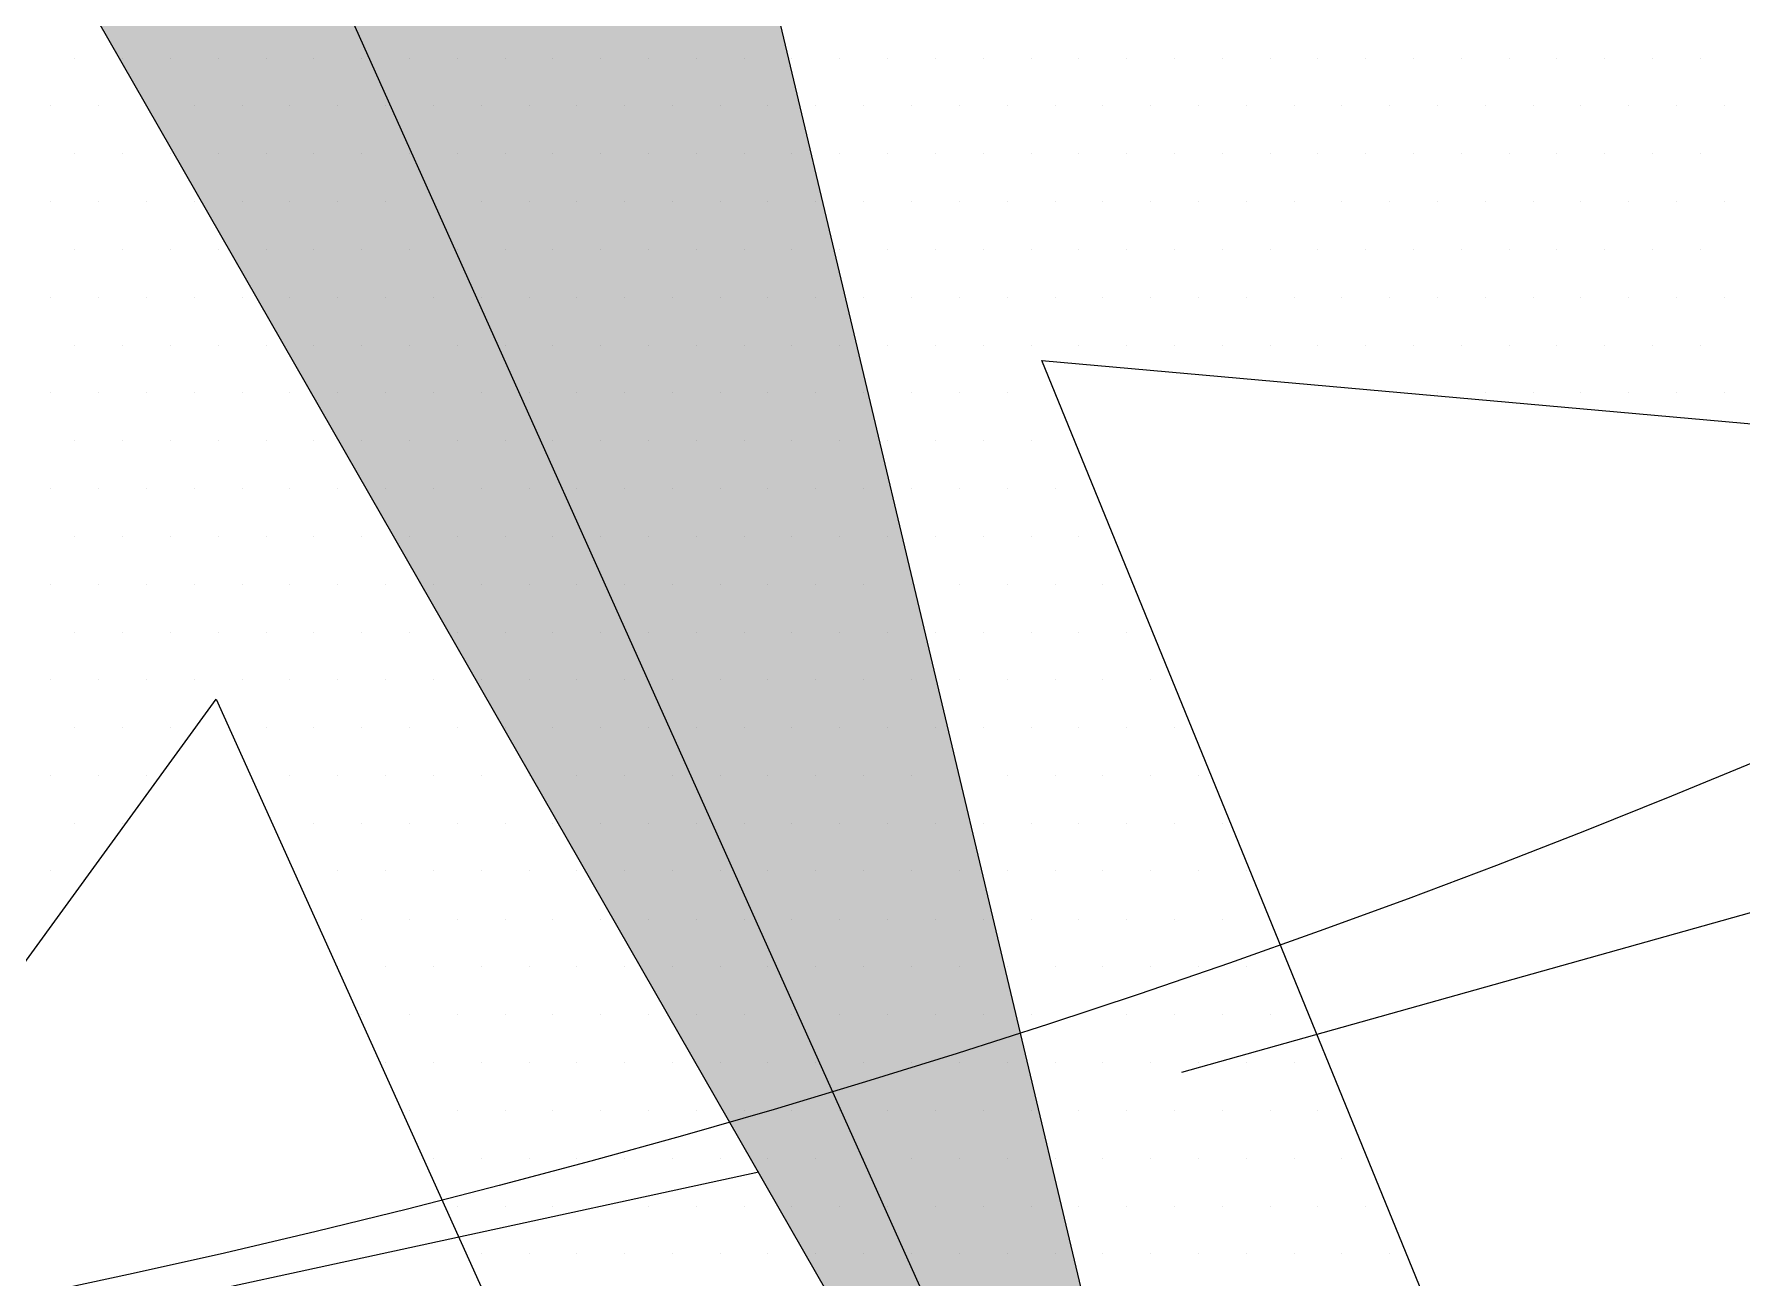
# Model space of a CAD drawing. Header units: metres. Extents: x 9606 to 9900, y 4805 to 4952.
# Drawn here: x 9832.7782 to 9833.1714, y 4844.7264 to 4845.0126 of the extents above; entities that cross this region are included whole.
import ezdxf

# ---------------------------------------------------------------- set-up
doc = ezdxf.new("R2010")
doc.units = ezdxf.units.M
doc.header["$LTSCALE"] = 2
doc.linetypes.add('CACHEX2', pattern=[0.75, 0.5, -0.25])
for name, color, linetype in [('CARTOUCHE', 7, 'Continuous'), ('LOGO', 4, 'Continuous'), ('rosace', 7, 'Continuous')]:
    doc.layers.add(name, color=color, linetype=linetype)

# ---------------------------------------------------------------- blocks, each defined once
blk = doc.blocks.new('A$C715108E3')
at = {"layer": 'LOGO', "color": 131}
for p, q in [((-4.2412, -21.3126), (-4.2412, -21.3126)), ((-4.1491, -21.3126), (-4.1491, -21.3126)), ((-4.0571, -21.3126), (-4.0571, -21.3126)), ((-3.9659, -21.3126), (-3.9659, -21.3126)), ((-3.8738, -21.3126), (-3.8738, -21.3126)), ((-3.782, -21.3126), (-3.782, -21.3126)), ((-3.6905, -21.3126), (-3.6905, -21.3126)), ((-3.5987, -21.3126), (-3.5987, -21.3126)), ((-3.5069, -21.3126), (-3.5069, -21.3126)), ((-3.415, -21.3126), (-3.415, -21.3126)), ((-3.3236, -21.3126), (-3.3236, -21.3126)), ((-3.2318, -21.3126), (-3.2318, -21.3126)), ((-3.1399, -21.3126), (-3.1399, -21.3126)), ((-3.0485, -21.3126), (-3.0485, -21.3126)), ((-2.9566, -21.3126), (-2.9566, -21.3126)), ((-2.8648, -21.3126), (-2.8648, -21.3126)), ((-2.7733, -21.3126), (-2.7733, -21.3126)), ((-2.6815, -21.3126), (-2.6815, -21.3126)), ((-2.5895, -21.3126), (-2.5895, -21.3126)), ((-2.4975, -21.3126), (-2.4975, -21.3126)), ((-2.4062, -21.3126), (-2.4062, -21.3126)), ((-2.3142, -21.3126), (-2.3142, -21.3126)), ((-2.2223, -21.3126), (-2.2223, -21.3126)), ((-2.1309, -21.3126), (-2.1309, -21.3126)), ((-2.0391, -21.3126), (-2.0391, -21.3126)), ((-1.9472, -21.3126), (-1.9472, -21.3126)), ((-1.8558, -21.3126), (-1.8558, -21.3126)), ((-1.7639, -21.3126), (-1.7639, -21.3126)), ((-1.6721, -21.3126), (-1.6721, -21.3126)), ((-1.5806, -21.3126), (-1.5806, -21.3126)), ((-1.4888, -21.3126), (-1.4888, -21.3126)), ((-1.397, -21.3126), (-1.397, -21.3126)), ((-1.3051, -21.3126), (-1.3051, -21.3126)), ((-1.2137, -21.3126), (-1.2137, -21.3126)), ((-1.1219, -21.3126), (-1.1219, -21.3126)), ((-4.2867, -21.4039), (-4.2867, -21.4039)), ((-4.1947, -21.4039), (-4.1947, -21.4039)), ((-4.1036, -21.4039), (-4.1036, -21.4039)), ((-4.0116, -21.4039), (-4.0116, -21.4039)), ((-3.9196, -21.4039), (-3.9196, -21.4039)), ((-3.8283, -21.4039), (-3.8283, -21.4039)), ((-3.7363, -21.4039), (-3.7363, -21.4039)), ((-3.6444, -21.4039), (-3.6444, -21.4039)), ((-3.5526, -21.4039), (-3.5526, -21.4039)), ((-3.4611, -21.4039), (-3.4611, -21.4039)), ((-3.3693, -21.4039), (-3.3693, -21.4039)), ((-3.2775, -21.4039), (-3.2775, -21.4039)), ((-3.186, -21.4039), (-3.186, -21.4039)), ((-3.0942, -21.4039), (-3.0942, -21.4039)), ((-3.0024, -21.4039), (-3.0024, -21.4039)), ((-2.9109, -21.4039), (-2.9109, -21.4039)), ((-2.8191, -21.4039), (-2.8191, -21.4039)), ((-2.727, -21.4039), (-2.727, -21.4039)), ((-2.6358, -21.4039), (-2.6358, -21.4039)), ((-2.5439, -21.4039), (-2.5439, -21.4039)), ((-2.4519, -21.4039), (-2.4519, -21.4039)), ((-2.3599, -21.4039), (-2.3599, -21.4039)), ((-2.2686, -21.4039), (-2.2686, -21.4039)), ((-2.1766, -21.4039), (-2.1766, -21.4039)), ((-2.085, -21.4039), (-2.085, -21.4039)), ((-1.9933, -21.4039), (-1.9933, -21.4039)), ((-1.9015, -21.4039), (-1.9015, -21.4039)), ((-1.8097, -21.4039), (-1.8097, -21.4039)), ((-1.7182, -21.4039), (-1.7182, -21.4039)), ((-1.6264, -21.4039), (-1.6264, -21.4039)), ((-1.5345, -21.4039), (-1.5345, -21.4039)), ((-1.4427, -21.4039), (-1.4427, -21.4039)), ((-1.3512, -21.4039), (-1.3512, -21.4039)), ((-1.2594, -21.4039), (-1.2594, -21.4039)), ((-1.1674, -21.4039), (-1.1674, -21.4039)), ((-1.0761, -21.4039), (-1.0761, -21.4039)), ((-4.2412, -21.4954), (-4.2412, -21.4954)), ((-4.1491, -21.4954), (-4.1491, -21.4954)), ((-4.0571, -21.4954), (-4.0571, -21.4954)), ((-3.9659, -21.4954), (-3.9659, -21.4954)), ((-3.8738, -21.4954), (-3.8738, -21.4954)), ((-3.782, -21.4954), (-3.782, -21.4954)), ((-3.6905, -21.4954), (-3.6905, -21.4954)), ((-3.5987, -21.4954), (-3.5987, -21.4954)), ((-3.5069, -21.4954), (-3.5069, -21.4954)), ((-3.415, -21.4954), (-3.415, -21.4954)), ((-3.3236, -21.4954), (-3.3236, -21.4954)), ((-3.2318, -21.4954), (-3.2318, -21.4954)), ((-3.1399, -21.4954), (-3.1399, -21.4954)), ((-3.0485, -21.4954), (-3.0485, -21.4954)), ((-2.9566, -21.4954), (-2.9566, -21.4954)), ((-2.8648, -21.4954), (-2.8648, -21.4954)), ((-2.7733, -21.4954), (-2.7733, -21.4954)), ((-2.6815, -21.4954), (-2.6815, -21.4954)), ((-2.5895, -21.4954), (-2.5895, -21.4954)), ((-2.4975, -21.4954), (-2.4975, -21.4954)), ((-2.4062, -21.4954), (-2.4062, -21.4954)), ((-2.3142, -21.4954), (-2.3142, -21.4954)), ((-2.2223, -21.4954), (-2.2223, -21.4954)), ((-2.1309, -21.4954), (-2.1309, -21.4954)), ((-2.0391, -21.4954), (-2.0391, -21.4954)), ((-1.9472, -21.4954), (-1.9472, -21.4954)), ((-1.8558, -21.4954), (-1.8558, -21.4954)), ((-1.7639, -21.4954), (-1.7639, -21.4954)), ((-1.6721, -21.4954), (-1.6721, -21.4954)), ((-1.5806, -21.4954), (-1.5806, -21.4954)), ((-1.4888, -21.4954), (-1.4888, -21.4954)), ((-1.397, -21.4954), (-1.397, -21.4954)), ((-1.3051, -21.4954), (-1.3051, -21.4954)), ((-1.2137, -21.4954), (-1.2137, -21.4954)), ((-1.1219, -21.4954), (-1.1219, -21.4954)), ((-4.2867, -21.5878), (-4.2867, -21.5878)), ((-4.1947, -21.5878), (-4.1947, -21.5878)), ((-4.1036, -21.5878), (-4.1036, -21.5878)), ((-4.0116, -21.5878), (-4.0116, -21.5878)), ((-3.9196, -21.5878), (-3.9196, -21.5878)), ((-3.8283, -21.5878), (-3.8283, -21.5878)), ((-3.7363, -21.5878), (-3.7363, -21.5878)), ((-3.6444, -21.5878), (-3.6444, -21.5878)), ((-3.5526, -21.5878), (-3.5526, -21.5878)), ((-3.4611, -21.5878), (-3.4611, -21.5878)), ((-3.3693, -21.5878), (-3.3693, -21.5878)), ((-3.2775, -21.5878), (-3.2775, -21.5878)), ((-3.186, -21.5878), (-3.186, -21.5878)), ((-3.0942, -21.5878), (-3.0942, -21.5878)), ((-3.0024, -21.5878), (-3.0024, -21.5878)), ((-2.9109, -21.5878), (-2.9109, -21.5878)), ((-2.8191, -21.5878), (-2.8191, -21.5878)), ((-2.727, -21.5878), (-2.727, -21.5878)), ((-2.6358, -21.5878), (-2.6358, -21.5878)), ((-2.5439, -21.5878), (-2.5439, -21.5878)), ((-2.4519, -21.5878), (-2.4519, -21.5878)), ((-2.3599, -21.5878), (-2.3599, -21.5878)), ((-2.2686, -21.5878), (-2.2686, -21.5878)), ((-2.1766, -21.5878), (-2.1766, -21.5878)), ((-2.085, -21.5878), (-2.085, -21.5878)), ((-1.9933, -21.5878), (-1.9933, -21.5878)), ((-1.9015, -21.5878), (-1.9015, -21.5878)), ((-1.8097, -21.5878), (-1.8097, -21.5878)), ((-1.7182, -21.5878), (-1.7182, -21.5878)), ((-1.6264, -21.5878), (-1.6264, -21.5878)), ((-1.5345, -21.5878), (-1.5345, -21.5878)), ((-1.4427, -21.5878), (-1.4427, -21.5878)), ((-1.3512, -21.5878), (-1.3512, -21.5878)), ((-1.2594, -21.5878), (-1.2594, -21.5878)), ((-1.1674, -21.5878), (-1.1674, -21.5878)), ((-1.0761, -21.5878), (-1.0761, -21.5878)), ((-4.2412, -21.6792), (-4.2412, -21.6792)), ((-4.1491, -21.6792), (-4.1491, -21.6792)), ((-4.0571, -21.6792), (-4.0571, -21.6792)), ((-3.9659, -21.6792), (-3.9659, -21.6792)), ((-3.8738, -21.6792), (-3.8738, -21.6792)), ((-3.782, -21.6792), (-3.782, -21.6792)), ((-3.6905, -21.6792), (-3.6905, -21.6792)), ((-3.5987, -21.6792), (-3.5987, -21.6792)), ((-3.5069, -21.6792), (-3.5069, -21.6792)), ((-3.415, -21.6792), (-3.415, -21.6792)), ((-3.3236, -21.6792), (-3.3236, -21.6792)), ((-3.2318, -21.6792), (-3.2318, -21.6792)), ((-3.1399, -21.6792), (-3.1399, -21.6792)), ((-3.0485, -21.6792), (-3.0485, -21.6792)), ((-2.9566, -21.6792), (-2.9566, -21.6792)), ((-2.8648, -21.6792), (-2.8648, -21.6792)), ((-2.7733, -21.6792), (-2.7733, -21.6792)), ((-2.6815, -21.6792), (-2.6815, -21.6792)), ((-2.5895, -21.6792), (-2.5895, -21.6792)), ((-2.4975, -21.6792), (-2.4975, -21.6792)), ((-2.4062, -21.6792), (-2.4062, -21.6792)), ((-2.3142, -21.6792), (-2.3142, -21.6792)), ((-2.2223, -21.6792), (-2.2223, -21.6792)), ((-2.1309, -21.6792), (-2.1309, -21.6792)), ((-2.0391, -21.6792), (-2.0391, -21.6792)), ((-1.9472, -21.6792), (-1.9472, -21.6792)), ((-1.8558, -21.6792), (-1.8558, -21.6792)), ((-1.7639, -21.6792), (-1.7639, -21.6792)), ((-1.6721, -21.6792), (-1.6721, -21.6792)), ((-1.5806, -21.6792), (-1.5806, -21.6792)), ((-1.4888, -21.6792), (-1.4888, -21.6792)), ((-1.397, -21.6792), (-1.397, -21.6792)), ((-1.3051, -21.6792), (-1.3051, -21.6792)), ((-1.2137, -21.6792), (-1.2137, -21.6792)), ((-1.1219, -21.6792), (-1.1219, -21.6792)), ((-4.2867, -21.7705), (-4.2867, -21.7705)), ((-4.1947, -21.7705), (-4.1947, -21.7705)), ((-4.1036, -21.7705), (-4.1036, -21.7705)), ((-4.0116, -21.7705), (-4.0116, -21.7705)), ((-3.9196, -21.7705), (-3.9196, -21.7705)), ((-3.8283, -21.7705), (-3.8283, -21.7705)), ((-3.7363, -21.7705), (-3.7363, -21.7705)), ((-3.6444, -21.7705), (-3.6444, -21.7705)), ((-3.5526, -21.7705), (-3.5526, -21.7705)), ((-3.4611, -21.7705), (-3.4611, -21.7705)), ((-3.3693, -21.7705), (-3.3693, -21.7705)), ((-3.2775, -21.7705), (-3.2775, -21.7705)), ((-3.186, -21.7705), (-3.186, -21.7705)), ((-3.0942, -21.7705), (-3.0942, -21.7705)), ((-3.0024, -21.7705), (-3.0024, -21.7705)), ((-2.9109, -21.7705), (-2.9109, -21.7705)), ((-2.8191, -21.7705), (-2.8191, -21.7705)), ((-2.727, -21.7705), (-2.727, -21.7705)), ((-2.6358, -21.7705), (-2.6358, -21.7705)), ((-2.5439, -21.7705), (-2.5439, -21.7705)), ((-2.4519, -21.7705), (-2.4519, -21.7705)), ((-2.3599, -21.7705), (-2.3599, -21.7705)), ((-2.2686, -21.7705), (-2.2686, -21.7705)), ((-2.1766, -21.7705), (-2.1766, -21.7705)), ((-2.085, -21.7705), (-2.085, -21.7705)), ((-1.9933, -21.7705), (-1.9933, -21.7705)), ((-1.9015, -21.7705), (-1.9015, -21.7705)), ((-1.8097, -21.7705), (-1.8097, -21.7705)), ((-1.7182, -21.7705), (-1.7182, -21.7705)), ((-1.6264, -21.7705), (-1.6264, -21.7705)), ((-1.5345, -21.7705), (-1.5345, -21.7705)), ((-1.4427, -21.7705), (-1.4427, -21.7705)), ((-1.3512, -21.7705), (-1.3512, -21.7705)), ((-1.2594, -21.7705), (-1.2594, -21.7705)), ((-1.1674, -21.7705), (-1.1674, -21.7705)), ((-1.0761, -21.7705), (-1.0761, -21.7705)), ((-4.2412, -21.8631), (-4.2412, -21.8631)), ((-4.1491, -21.8631), (-4.1491, -21.8631)), ((-4.0571, -21.8631), (-4.0571, -21.8631)), ((-3.9659, -21.8631), (-3.9659, -21.8631)), ((-3.8738, -21.8631), (-3.8738, -21.8631)), ((-3.782, -21.8631), (-3.782, -21.8631)), ((-3.6905, -21.8631), (-3.6905, -21.8631)), ((-3.5987, -21.8631), (-3.5987, -21.8631)), ((-3.5069, -21.8631), (-3.5069, -21.8631)), ((-3.415, -21.8631), (-3.415, -21.8631)), ((-3.3236, -21.8631), (-3.3236, -21.8631)), ((-3.2318, -21.8631), (-3.2318, -21.8631)), ((-3.1399, -21.8631), (-3.1399, -21.8631)), ((-3.0485, -21.8631), (-3.0485, -21.8631)), ((-2.9566, -21.8631), (-2.9566, -21.8631)), ((-2.8648, -21.8631), (-2.8648, -21.8631)), ((-2.7733, -21.8631), (-2.7733, -21.8631)), ((-2.6815, -21.8631), (-2.6815, -21.8631)), ((-2.5895, -21.8631), (-2.5895, -21.8631)), ((-2.4975, -21.8631), (-2.4975, -21.8631)), ((-2.4062, -21.8631), (-2.4062, -21.8631)), ((-2.3142, -21.8631), (-2.3142, -21.8631)), ((-2.2223, -21.8631), (-2.2223, -21.8631)), ((-2.1309, -21.8631), (-2.1309, -21.8631)), ((-2.0391, -21.8631), (-2.0391, -21.8631)), ((-1.9472, -21.8631), (-1.9472, -21.8631)), ((-1.8558, -21.8631), (-1.8558, -21.8631)), ((-1.7639, -21.8631), (-1.7639, -21.8631)), ((-1.6721, -21.8631), (-1.6721, -21.8631)), ((-1.5806, -21.8631), (-1.5806, -21.8631)), ((-1.4888, -21.8631), (-1.4888, -21.8631)), ((-1.397, -21.8631), (-1.397, -21.8631)), ((-1.3051, -21.8631), (-1.3051, -21.8631)), ((-1.2137, -21.8631), (-1.2137, -21.8631)), ((-1.1219, -21.8631), (-1.1219, -21.8631)), ((-4.2867, -21.9543), (-4.2867, -21.9543)), ((-4.1947, -21.9543), (-4.1947, -21.9543)), ((-4.1036, -21.9543), (-4.1036, -21.9543)), ((-4.0116, -21.9543), (-4.0116, -21.9543)), ((-3.9196, -21.9543), (-3.9196, -21.9543)), ((-3.8283, -21.9543), (-3.8283, -21.9543)), ((-3.7363, -21.9543), (-3.7363, -21.9543)), ((-3.6444, -21.9543), (-3.6444, -21.9543)), ((-3.5526, -21.9543), (-3.5526, -21.9543)), ((-3.4611, -21.9543), (-3.4611, -21.9543)), ((-3.3693, -21.9543), (-3.3693, -21.9543)), ((-3.2775, -21.9543), (-3.2775, -21.9543)), ((-3.186, -21.9543), (-3.186, -21.9543)), ((-3.0942, -21.9543), (-3.0942, -21.9543)), ((-3.0024, -21.9543), (-3.0024, -21.9543)), ((-2.9109, -21.9543), (-2.9109, -21.9543)), ((-2.8191, -21.9543), (-2.8191, -21.9543)), ((-2.727, -21.9543), (-2.727, -21.9543)), ((-2.6358, -21.9543), (-2.6358, -21.9543)), ((-2.5439, -21.9543), (-2.5439, -21.9543)), ((-2.4519, -21.9543), (-2.4519, -21.9543)), ((-1.6878, -21.9543), (-1.6878, -21.9543)), ((-1.6264, -21.9543), (-1.6264, -21.9543)), ((-1.5345, -21.9543), (-1.5345, -21.9543)), ((-1.4427, -21.9543), (-1.4427, -21.9543)), ((-1.3512, -21.9543), (-1.3512, -21.9543)), ((-1.2594, -21.9543), (-1.2594, -21.9543)), ((-1.1674, -21.9543), (-1.1674, -21.9543)), ((-1.0761, -21.9543), (-1.0761, -21.9543)), ((-4.2412, -22.0456), (-4.2412, -22.0456)), ((-4.1491, -22.0456), (-4.1491, -22.0456)), ((-4.0571, -22.0456), (-4.0571, -22.0456)), ((-3.9659, -22.0456), (-3.9659, -22.0456)), ((-3.8738, -22.0456), (-3.8738, -22.0456)), ((-3.782, -22.0456), (-3.782, -22.0456)), ((-3.6905, -22.0456), (-3.6905, -22.0456)), ((-3.5987, -22.0456), (-3.5987, -22.0456)), ((-3.5069, -22.0456), (-3.5069, -22.0456)), ((-3.415, -22.0456), (-3.415, -22.0456)), ((-3.3236, -22.0456), (-3.3236, -22.0456)), ((-3.2318, -22.0456), (-3.2318, -22.0456)), ((-3.1399, -22.0456), (-3.1399, -22.0456)), ((-3.0485, -22.0456), (-3.0485, -22.0456)), ((-2.9566, -22.0456), (-2.9566, -22.0456)), ((-2.8648, -22.0456), (-2.8648, -22.0456)), ((-2.7733, -22.0456), (-2.7733, -22.0456)), ((-2.6815, -22.0456), (-2.6815, -22.0456)), ((-2.5895, -22.0456), (-2.5895, -22.0456)), ((-2.4975, -22.0456), (-2.4975, -22.0456)), ((-2.4062, -22.0456), (-2.4062, -22.0456)), ((-4.2867, -22.1382), (-4.2867, -22.1382)), ((-4.1947, -22.1382), (-4.1947, -22.1382)), ((-4.1036, -22.1382), (-4.1036, -22.1382)), ((-4.0116, -22.1382), (-4.0116, -22.1382)), ((-3.9196, -22.1382), (-3.9196, -22.1382)), ((-3.8283, -22.1382), (-3.8283, -22.1382)), ((-3.7363, -22.1382), (-3.7363, -22.1382)), ((-3.6444, -22.1382), (-3.6444, -22.1382)), ((-3.5526, -22.1382), (-3.5526, -22.1382)), ((-3.4611, -22.1382), (-3.4611, -22.1382)), ((-3.3693, -22.1382), (-3.3693, -22.1382)), ((-3.2775, -22.1382), (-3.2775, -22.1382)), ((-3.186, -22.1382), (-3.186, -22.1382)), ((-3.0942, -22.1382), (-3.0942, -22.1382)), ((-3.0024, -22.1382), (-3.0024, -22.1382)), ((-2.9109, -22.1382), (-2.9109, -22.1382)), ((-2.8191, -22.1382), (-2.8191, -22.1382)), ((-2.727, -22.1382), (-2.727, -22.1382)), ((-2.6358, -22.1382), (-2.6358, -22.1382)), ((-2.5439, -22.1382), (-2.5439, -22.1382)), ((-2.4519, -22.1382), (-2.4519, -22.1382)), ((-2.3599, -22.1382), (-2.3599, -22.1382)), ((-4.2412, -22.2295), (-4.2412, -22.2295)), ((-4.1491, -22.2295), (-4.1491, -22.2295)), ((-4.0571, -22.2295), (-4.0571, -22.2295)), ((-3.9659, -22.2295), (-3.9659, -22.2295)), ((-3.8738, -22.2295), (-3.8738, -22.2295)), ((-3.782, -22.2295), (-3.782, -22.2295)), ((-3.6905, -22.2295), (-3.6905, -22.2295)), ((-3.5987, -22.2295), (-3.5987, -22.2295)), ((-3.5069, -22.2295), (-3.5069, -22.2295)), ((-3.415, -22.2295), (-3.415, -22.2295)), ((-3.3236, -22.2295), (-3.3236, -22.2295)), ((-3.2318, -22.2295), (-3.2318, -22.2295)), ((-3.1399, -22.2295), (-3.1399, -22.2295)), ((-3.0485, -22.2295), (-3.0485, -22.2295)), ((-2.9566, -22.2295), (-2.9566, -22.2295)), ((-2.8648, -22.2295), (-2.8648, -22.2295)), ((-2.7733, -22.2295), (-2.7733, -22.2295)), ((-2.6815, -22.2295), (-2.6815, -22.2295)), ((-2.5895, -22.2295), (-2.5895, -22.2295)), ((-2.4975, -22.2295), (-2.4975, -22.2295)), ((-2.4062, -22.2295), (-2.4062, -22.2295)), ((-2.3142, -22.2295), (-2.3142, -22.2295)), ((-4.2867, -22.3209), (-4.2867, -22.3209)), ((-4.1947, -22.3209), (-4.1947, -22.3209)), ((-4.1036, -22.3209), (-4.1036, -22.3209)), ((-4.0116, -22.3209), (-4.0116, -22.3209)), ((-3.9196, -22.3209), (-3.9196, -22.3209)), ((-3.8283, -22.3209), (-3.8283, -22.3209)), ((-3.7363, -22.3209), (-3.7363, -22.3209)), ((-3.6444, -22.3209), (-3.6444, -22.3209)), ((-3.5526, -22.3209), (-3.5526, -22.3209)), ((-3.4611, -22.3209), (-3.4611, -22.3209)), ((-3.3693, -22.3209), (-3.3693, -22.3209)), ((-3.2775, -22.3209), (-3.2775, -22.3209)), ((-3.186, -22.3209), (-3.186, -22.3209)), ((-3.0942, -22.3209), (-3.0942, -22.3209)), ((-3.0024, -22.3209), (-3.0024, -22.3209)), ((-2.9109, -22.3209), (-2.9109, -22.3209)), ((-2.8191, -22.3209), (-2.8191, -22.3209)), ((-2.727, -22.3209), (-2.727, -22.3209)), ((-2.6358, -22.3209), (-2.6358, -22.3209)), ((-2.5439, -22.3209), (-2.5439, -22.3209)), ((-2.4519, -22.3209), (-2.4519, -22.3209)), ((-2.3599, -22.3209), (-2.3599, -22.3209)), ((-2.2686, -22.3209), (-2.2686, -22.3209)), ((-4.2412, -22.4135), (-4.2412, -22.4135)), ((-4.1491, -22.4135), (-4.1491, -22.4135)), ((-4.0571, -22.4135), (-4.0571, -22.4135)), ((-3.9659, -22.4135), (-3.9659, -22.4135)), ((-3.8738, -22.4135), (-3.8738, -22.4135)), ((-3.782, -22.4135), (-3.782, -22.4135)), ((-3.6905, -22.4135), (-3.6905, -22.4135)), ((-3.5987, -22.4135), (-3.5987, -22.4135)), ((-3.5069, -22.4135), (-3.5069, -22.4135)), ((-3.415, -22.4135), (-3.415, -22.4135)), ((-3.3236, -22.4135), (-3.3236, -22.4135)), ((-3.2318, -22.4135), (-3.2318, -22.4135)), ((-3.1399, -22.4135), (-3.1399, -22.4135)), ((-3.0485, -22.4135), (-3.0485, -22.4135)), ((-2.9566, -22.4135), (-2.9566, -22.4135)), ((-2.8648, -22.4135), (-2.8648, -22.4135)), ((-2.7733, -22.4135), (-2.7733, -22.4135)), ((-2.6815, -22.4135), (-2.6815, -22.4135)), ((-2.5895, -22.4135), (-2.5895, -22.4135)), ((-2.4975, -22.4135), (-2.4975, -22.4135)), ((-2.4062, -22.4135), (-2.4062, -22.4135)), ((-2.3142, -22.4135), (-2.3142, -22.4135)), ((-2.2223, -22.4135), (-2.2223, -22.4135)), ((-4.2867, -22.5048), (-4.2867, -22.5048)), ((-4.1947, -22.5048), (-4.1947, -22.5048)), ((-4.1036, -22.5048), (-4.1036, -22.5048)), ((-4.0116, -22.5048), (-4.0116, -22.5048)), ((-3.9196, -22.5048), (-3.9196, -22.5048)), ((-3.8283, -22.5048), (-3.8283, -22.5048)), ((-3.7363, -22.5048), (-3.7363, -22.5048)), ((-3.6444, -22.5048), (-3.6444, -22.5048)), ((-3.5526, -22.5048), (-3.5526, -22.5048)), ((-3.4611, -22.5048), (-3.4611, -22.5048)), ((-3.3693, -22.5048), (-3.3693, -22.5048)), ((-3.2775, -22.5048), (-3.2775, -22.5048)), ((-3.186, -22.5048), (-3.186, -22.5048)), ((-3.0942, -22.5048), (-3.0942, -22.5048)), ((-3.0024, -22.5048), (-3.0024, -22.5048)), ((-2.9109, -22.5048), (-2.9109, -22.5048)), ((-2.8191, -22.5048), (-2.8191, -22.5048)), ((-2.727, -22.5048), (-2.727, -22.5048)), ((-2.6358, -22.5048), (-2.6358, -22.5048)), ((-2.5439, -22.5048), (-2.5439, -22.5048)), ((-2.4519, -22.5048), (-2.4519, -22.5048)), ((-2.3599, -22.5048), (-2.3599, -22.5048)), ((-2.2686, -22.5048), (-2.2686, -22.5048)), ((-2.1766, -22.5048), (-2.1766, -22.5048)), ((-4.2412, -22.596), (-4.2412, -22.596)), ((-4.1491, -22.596), (-4.1491, -22.596)), ((-4.0571, -22.596), (-4.0571, -22.596)), ((-3.945, -22.596), (-3.945, -22.596)), ((-3.8738, -22.596), (-3.8738, -22.596)), ((-3.782, -22.596), (-3.782, -22.596)), ((-3.6905, -22.596), (-3.6905, -22.596)), ((-3.5987, -22.596), (-3.5987, -22.596)), ((-3.5069, -22.596), (-3.5069, -22.596)), ((-3.415, -22.596), (-3.415, -22.596)), ((-3.3236, -22.596), (-3.3236, -22.596)), ((-3.2318, -22.596), (-3.2318, -22.596)), ((-3.1399, -22.596), (-3.1399, -22.596)), ((-3.0485, -22.596), (-3.0485, -22.596)), ((-2.9566, -22.596), (-2.9566, -22.596)), ((-2.8648, -22.596), (-2.8648, -22.596)), ((-2.7733, -22.596), (-2.7733, -22.596)), ((-2.6815, -22.596), (-2.6815, -22.596)), ((-2.5895, -22.596), (-2.5895, -22.596)), ((-2.4975, -22.596), (-2.4975, -22.596)), ((-2.4062, -22.596), (-2.4062, -22.596)), ((-2.3142, -22.596), (-2.3142, -22.596)), ((-2.2223, -22.596), (-2.2223, -22.596)), ((-2.1309, -22.596), (-2.1309, -22.596)), ((-4.2867, -22.6886), (-4.2867, -22.6886)), ((-4.1947, -22.6886), (-4.1947, -22.6886)), ((-4.1036, -22.6886), (-4.1036, -22.6886)), ((-3.9038, -22.6886), (-3.9038, -22.6886)), ((-3.8283, -22.6886), (-3.8283, -22.6886)), ((-3.7363, -22.6886), (-3.7363, -22.6886)), ((-3.6444, -22.6886), (-3.6444, -22.6886)), ((-3.5526, -22.6886), (-3.5526, -22.6886)), ((-3.4611, -22.6886), (-3.4611, -22.6886)), ((-3.3693, -22.6886), (-3.3693, -22.6886)), ((-3.2775, -22.6886), (-3.2775, -22.6886)), ((-3.186, -22.6886), (-3.186, -22.6886)), ((-3.0942, -22.6886), (-3.0942, -22.6886)), ((-3.0024, -22.6886), (-3.0024, -22.6886)), ((-2.9109, -22.6886), (-2.9109, -22.6886)), ((-2.8191, -22.6886), (-2.8191, -22.6886)), ((-2.727, -22.6886), (-2.727, -22.6886)), ((-2.6358, -22.6886), (-2.6358, -22.6886)), ((-2.5439, -22.6886), (-2.5439, -22.6886)), ((-2.4519, -22.6886), (-2.4519, -22.6886)), ((-2.3599, -22.6886), (-2.3599, -22.6886)), ((-2.2686, -22.6886), (-2.2686, -22.6886)), ((-2.1766, -22.6886), (-2.1766, -22.6886)), ((-2.085, -22.6886), (-2.085, -22.6886)), ((-4.2412, -22.7799), (-4.2412, -22.7799)), ((-4.1491, -22.7799), (-4.1491, -22.7799)), ((-3.862, -22.7799), (-3.862, -22.7799)), ((-3.782, -22.7799), (-3.782, -22.7799)), ((-3.6905, -22.7799), (-3.6905, -22.7799)), ((-3.5987, -22.7799), (-3.5987, -22.7799)), ((-3.5069, -22.7799), (-3.5069, -22.7799)), ((-3.415, -22.7799), (-3.415, -22.7799)), ((-3.3236, -22.7799), (-3.3236, -22.7799)), ((-3.2318, -22.7799), (-3.2318, -22.7799)), ((-3.1399, -22.7799), (-3.1399, -22.7799)), ((-3.0485, -22.7799), (-3.0485, -22.7799)), ((-2.9566, -22.7799), (-2.9566, -22.7799)), ((-2.8648, -22.7799), (-2.8648, -22.7799)), ((-2.7733, -22.7799), (-2.7733, -22.7799)), ((-2.6815, -22.7799), (-2.6815, -22.7799)), ((-2.5895, -22.7799), (-2.5895, -22.7799)), ((-2.4975, -22.7799), (-2.4975, -22.7799)), ((-2.4062, -22.7799), (-2.4062, -22.7799)), ((-2.3142, -22.7799), (-2.3142, -22.7799)), ((-2.2223, -22.7799), (-2.2223, -22.7799)), ((-2.1309, -22.7799), (-2.1309, -22.7799)), ((-2.0391, -22.7799), (-2.0391, -22.7799)), ((-4.2867, -22.8712), (-4.2867, -22.8712)), ((-3.8208, -22.8712), (-3.8208, -22.8712)), ((-3.7363, -22.8712), (-3.7363, -22.8712)), ((-3.6444, -22.8712), (-3.6444, -22.8712)), ((-3.5526, -22.8712), (-3.5526, -22.8712)), ((-3.4611, -22.8712), (-3.4611, -22.8712)), ((-3.3693, -22.8712), (-3.3693, -22.8712)), ((-3.2775, -22.8712), (-3.2775, -22.8712)), ((-3.186, -22.8712), (-3.186, -22.8712)), ((-3.0942, -22.8712), (-3.0942, -22.8712)), ((-3.0024, -22.8712), (-3.0024, -22.8712)), ((-2.9109, -22.8712), (-2.9109, -22.8712)), ((-2.8191, -22.8712), (-2.8191, -22.8712)), ((-2.727, -22.8712), (-2.727, -22.8712)), ((-2.6358, -22.8712), (-2.6358, -22.8712)), ((-2.5439, -22.8712), (-2.5439, -22.8712)), ((-2.4519, -22.8712), (-2.4519, -22.8712)), ((-2.3599, -22.8712), (-2.3599, -22.8712)), ((-2.2686, -22.8712), (-2.2686, -22.8712)), ((-2.1766, -22.8712), (-2.1766, -22.8712)), ((-2.085, -22.8712), (-2.085, -22.8712)), ((-1.9933, -22.8712), (-1.9933, -22.8712)), ((-3.7794, -22.9636), (-3.7794, -22.9636)), ((-3.6905, -22.9636), (-3.6905, -22.9636)), ((-3.5987, -22.9636), (-3.5987, -22.9636)), ((-3.5069, -22.9636), (-3.5069, -22.9636)), ((-3.415, -22.9636), (-3.415, -22.9636)), ((-3.3236, -22.9636), (-3.3236, -22.9636)), ((-3.2318, -22.9636), (-3.2318, -22.9636)), ((-3.1399, -22.9636), (-3.1399, -22.9636)), ((-3.0485, -22.9636), (-3.0485, -22.9636)), ((-2.9566, -22.9636), (-2.9566, -22.9636)), ((-2.8648, -22.9636), (-2.8648, -22.9636)), ((-2.7733, -22.9636), (-2.7733, -22.9636)), ((-2.6815, -22.9636), (-2.6815, -22.9636)), ((-2.5895, -22.9636), (-2.5895, -22.9636)), ((-2.4975, -22.9636), (-2.4975, -22.9636)), ((-2.4062, -22.9636), (-2.4062, -22.9636)), ((-2.3142, -22.9636), (-2.3142, -22.9636)), ((-2.2223, -22.9636), (-2.2223, -22.9636)), ((-2.1309, -22.9636), (-2.1309, -22.9636)), ((-2.0391, -22.9636), (-2.0391, -22.9636)), ((-3.7378, -23.055), (-3.7378, -23.055)), ((-3.7363, -23.055), (-3.7363, -23.055)), ((-3.6444, -23.055), (-3.6444, -23.055)), ((-3.5526, -23.055), (-3.5526, -23.055)), ((-3.4611, -23.055), (-3.4611, -23.055)), ((-3.3693, -23.055), (-3.3693, -23.055)), ((-3.2775, -23.055), (-3.2775, -23.055)), ((-3.186, -23.055), (-3.186, -23.055)), ((-3.0942, -23.055), (-3.0942, -23.055)), ((-3.0024, -23.055), (-3.0024, -23.055)), ((-2.9109, -23.055), (-2.9109, -23.055)), ((-2.8191, -23.055), (-2.8191, -23.055)), ((-2.727, -23.055), (-2.727, -23.055)), ((-2.6358, -23.055), (-2.6358, -23.055)), ((-2.5439, -23.055), (-2.5439, -23.055)), ((-2.4519, -23.055), (-2.4519, -23.055)), ((-2.3599, -23.055), (-2.3599, -23.055)), ((-2.2686, -23.055), (-2.2686, -23.055)), ((-2.1766, -23.055), (-2.1766, -23.055)), ((-2.085, -23.055), (-2.085, -23.055)), ((-1.9933, -23.055), (-1.9933, -23.055)), ((-3.6965, -23.1463), (-3.6965, -23.1463)), ((-3.6905, -23.1463), (-3.6905, -23.1463)), ((-3.5987, -23.1463), (-3.5987, -23.1463)), ((-3.5069, -23.1463), (-3.5069, -23.1463)), ((-3.415, -23.1463), (-3.415, -23.1463)), ((-3.3236, -23.1463), (-3.3236, -23.1463)), ((-3.2318, -23.1463), (-3.2318, -23.1463)), ((-3.1399, -23.1463), (-3.1399, -23.1463)), ((-3.0485, -23.1463), (-3.0485, -23.1463)), ((-2.9566, -23.1463), (-2.9566, -23.1463)), ((-2.8648, -23.1463), (-2.8648, -23.1463)), ((-2.7733, -23.1463), (-2.7733, -23.1463)), ((-2.6815, -23.1463), (-2.6815, -23.1463)), ((-2.5895, -23.1463), (-2.5895, -23.1463)), ((-2.4975, -23.1463), (-2.4975, -23.1463)), ((-2.4062, -23.1463), (-2.4062, -23.1463)), ((-2.3142, -23.1463), (-2.3142, -23.1463)), ((-2.2223, -23.1463), (-2.2223, -23.1463)), ((-2.1309, -23.1463), (-2.1309, -23.1463)), ((-2.0391, -23.1463), (-2.0391, -23.1463)), ((-1.9472, -23.1463), (-1.9472, -23.1463)), ((-3.6553, -23.2389), (-3.6553, -23.2389)), ((-3.6444, -23.2389), (-3.6444, -23.2389)), ((-3.5526, -23.2389), (-3.5526, -23.2389)), ((-3.4611, -23.2389), (-3.4611, -23.2389)), ((-3.3693, -23.2389), (-3.3693, -23.2389)), ((-3.2775, -23.2389), (-3.2775, -23.2389)), ((-3.186, -23.2389), (-3.186, -23.2389)), ((-3.0942, -23.2389), (-3.0942, -23.2389)), ((-3.0024, -23.2389), (-3.0024, -23.2389)), ((-2.9109, -23.2389), (-2.9109, -23.2389)), ((-2.8191, -23.2389), (-2.8191, -23.2389)), ((-2.727, -23.2389), (-2.727, -23.2389)), ((-2.6358, -23.2389), (-2.6358, -23.2389)), ((-2.5439, -23.2389), (-2.5439, -23.2389)), ((-2.4519, -23.2389), (-2.4519, -23.2389)), ((-2.3599, -23.2389), (-2.3599, -23.2389)), ((-2.2686, -23.2389), (-2.2686, -23.2389)), ((-2.1766, -23.2389), (-2.1766, -23.2389)), ((-2.085, -23.2389), (-2.085, -23.2389)), ((-1.9933, -23.2389), (-1.9933, -23.2389)), ((-1.9015, -23.2389), (-1.9015, -23.2389)), ((-3.6139, -23.3303), (-3.6139, -23.3303)), ((-3.5987, -23.3303), (-3.5987, -23.3303)), ((-3.5069, -23.3303), (-3.5069, -23.3303)), ((-3.415, -23.3303), (-3.415, -23.3303)), ((-3.3236, -23.3303), (-3.3236, -23.3303)), ((-3.2318, -23.3303), (-3.2318, -23.3303)), ((-3.1399, -23.3303), (-3.1399, -23.3303)), ((-3.0485, -23.3303), (-3.0485, -23.3303)), ((-2.9566, -23.3303), (-2.9566, -23.3303)), ((-2.8648, -23.3303), (-2.8648, -23.3303)), ((-2.7733, -23.3303), (-2.7733, -23.3303)), ((-2.6815, -23.3303), (-2.6815, -23.3303)), ((-2.5895, -23.3303), (-2.5895, -23.3303)), ((-2.4975, -23.3303), (-2.4975, -23.3303)), ((-2.4062, -23.3303), (-2.4062, -23.3303)), ((-2.3142, -23.3303), (-2.3142, -23.3303)), ((-2.2223, -23.3303), (-2.2223, -23.3303)), ((-2.1309, -23.3303), (-2.1309, -23.3303)), ((-2.0391, -23.3303), (-2.0391, -23.3303)), ((-1.9472, -23.3303), (-1.9472, -23.3303)), ((-1.8558, -23.3303), (-1.8558, -23.3303)), ((-3.5727, -23.4225), (-3.5727, -23.4225)), ((-3.5526, -23.4225), (-3.5526, -23.4225)), ((-3.4611, -23.4225), (-3.4611, -23.4225)), ((-3.3693, -23.4225), (-3.3693, -23.4225)), ((-3.2775, -23.4225), (-3.2775, -23.4225)), ((-3.186, -23.4225), (-3.186, -23.4225)), ((-3.0942, -23.4225), (-3.0942, -23.4225)), ((-3.0024, -23.4225), (-3.0024, -23.4225)), ((-2.9109, -23.4225), (-2.9109, -23.4225)), ((-2.8191, -23.4225), (-2.8191, -23.4225)), ((-2.727, -23.4225), (-2.727, -23.4225)), ((-2.6358, -23.4225), (-2.6358, -23.4225)), ((-2.5439, -23.4225), (-2.5439, -23.4225)), ((-2.4519, -23.4225), (-2.4519, -23.4225)), ((-2.3599, -23.4225), (-2.3599, -23.4225)), ((-2.2686, -23.4225), (-2.2686, -23.4225)), ((-2.1766, -23.4225), (-2.1766, -23.4225)), ((-2.085, -23.4225), (-2.085, -23.4225)), ((-1.9933, -23.4225), (-1.9933, -23.4225)), ((-1.9015, -23.4225), (-1.9015, -23.4225)), ((-1.8097, -23.4225), (-1.8097, -23.4225)), ((-3.5314, -23.5138), (-3.5314, -23.5138)), ((-3.5069, -23.5138), (-3.5069, -23.5138)), ((-3.415, -23.5138), (-3.415, -23.5138)), ((-3.3236, -23.5138), (-3.3236, -23.5138)), ((-3.2318, -23.5138), (-3.2318, -23.5138)), ((-3.1399, -23.5138), (-3.1399, -23.5138)), ((-3.0485, -23.5138), (-3.0485, -23.5138)), ((-2.9566, -23.5138), (-2.9566, -23.5138)), ((-2.8648, -23.5138), (-2.8648, -23.5138)), ((-2.7733, -23.5138), (-2.7733, -23.5138)), ((-2.6815, -23.5138), (-2.6815, -23.5138)), ((-2.5895, -23.5138), (-2.5895, -23.5138)), ((-2.4975, -23.5138), (-2.4975, -23.5138)), ((-2.4062, -23.5138), (-2.4062, -23.5138)), ((-2.3142, -23.5138), (-2.3142, -23.5138)), ((-2.2223, -23.5138), (-2.2223, -23.5138)), ((-2.1309, -23.5138), (-2.1309, -23.5138)), ((-2.0391, -23.5138), (-2.0391, -23.5138)), ((-1.9472, -23.5138), (-1.9472, -23.5138)), ((-1.8558, -23.5138), (-1.8558, -23.5138)), ((-1.7639, -23.5138), (-1.7639, -23.5138)), ((-3.49, -23.6054), (-3.49, -23.6054)), ((-3.4611, -23.6054), (-3.4611, -23.6054)), ((-3.3693, -23.6054), (-3.3693, -23.6054)), ((-3.2775, -23.6054), (-3.2775, -23.6054)), ((-3.186, -23.6054), (-3.186, -23.6054)), ((-3.0942, -23.6054), (-3.0942, -23.6054)), ((-3.0024, -23.6054), (-3.0024, -23.6054)), ((-2.9109, -23.6054), (-2.9109, -23.6054)), ((-2.8191, -23.6054), (-2.8191, -23.6054)), ((-2.727, -23.6054), (-2.727, -23.6054)), ((-2.6358, -23.6054), (-2.6358, -23.6054)), ((-2.5439, -23.6054), (-2.5439, -23.6054)), ((-2.4519, -23.6054), (-2.4519, -23.6054)), ((-2.3599, -23.6054), (-2.3599, -23.6054)), ((-2.2686, -23.6054), (-2.2686, -23.6054)), ((-2.1766, -23.6054), (-2.1766, -23.6054)), ((-2.085, -23.6054), (-2.085, -23.6054)), ((-1.9933, -23.6054), (-1.9933, -23.6054)), ((-1.9015, -23.6054), (-1.9015, -23.6054)), ((-1.8097, -23.6054), (-1.8097, -23.6054)), ((-1.7182, -23.6054), (-1.7182, -23.6054))]:
    blk.add_line(p, q, dxfattribs=at)
blk.add_lwpolyline([(-5.0186, -17.1537), (-4.9784, -19.1278), (-5.3896, -19.2331), (-4.7123, -20.7884), (-8.4641, -25.8566), (-8.5996, -26.1134), (-8.0987, -26.1134), (-7.2053, -26.0731), (-6.6093, -26.0457), (-6.203, -25.613), (-3.9696, -22.5417), (-2.7917, -25.1531), (-2.6026, -25.1257), (-1.9525, -24.8418), (-1.3029, -24.5438), (-2.3854, -21.8923), (1.9656, -22.2806)], dxfattribs=at)
blk = doc.blocks.new('A$C581E6685')
at = {"layer": 'rosace'}
for color, points in [(142, [(-45.3965, 37.4846), (-39.5666, 28.8703), (-39.344, 28.5414), (-39.8519, 24.2064), (-36.9477, 25.4853), (-26.3566, 30.2032), (-36.1863, 24.0789), (-38.2746, 22.2236), (-38.1337, 21.2132), (-33.6363, 11.1845), (-39.5393, 21.4709), (-40.6525, 23.2405), (-42.0615, 23.3525), (-53.1072, 18.3767), (-43.3972, 24.4856), (-40.4756, 26.2259), (-40.684, 26.8894)]), (140, [(-45.3965, 37.4846), (-41.9745, 25.9278), (-41.7809, 23.8865), (-42.0615, 23.3525), (-44.9268, 21.9767), (-53.1072, 18.3767), (-40.8028, 21.6905), (-39.5666, 22.0268), (-38.2746, 22.2236), (-38.1337, 21.2132), (-33.6363, 11.1845), (-36.0802, 21.4612), (-37.3405, 24.3346), (-37.4251, 24.9804), (-36.9477, 25.4853), (-26.3566, 30.2032), (-37.8747, 26.8339), (-39.7286, 26.4119), (-40.3751, 26.6371), (-40.684, 26.8894)])]:
    blk.add_hatch(color=color, dxfattribs=at).paths.add_polyline_path(points)
at = {"layer": 'rosace', "color": 142}
blk.add_lwpolyline([(-45.3965, 37.4846), (-39.3434, 28.5414), (-39.8519, 24.2064), (-36.9477, 25.4853), (-26.3566, 30.2032), (-36.1857, 24.0789), (-38.2739, 22.2236), (-38.1337, 21.2132), (-33.6358, 11.1845), (-39.5393, 21.4709), (-40.6518, 23.2405), (-42.0615, 23.3525), (-53.1072, 18.3767), (-43.3964, 24.4856), (-40.4756, 26.2259), (-40.6836, 26.8894)], close=True, dxfattribs=at)
at = {"layer": 'rosace', "color": 140}
blk.add_lwpolyline([(-45.3965, 37.4846), (-41.9745, 25.9278), (-41.7804, 23.8865), (-42.0615, 23.3525), (-44.9268, 21.9767), (-53.1072, 18.3767), (-40.8028, 21.6905), (-39.5666, 22.0268), (-38.2739, 22.2236), (-38.1337, 21.2132), (-33.6358, 11.1845), (-36.0802, 21.4612), (-37.3405, 24.3346), (-37.4251, 24.9804), (-36.9477, 25.4853), (-26.3566, 30.2032), (-37.8741, 26.8339), (-39.7286, 26.4119), (-40.3748, 26.6371), (-40.6836, 26.8894)], close=True, dxfattribs=at)
at = {"layer": 'rosace', "color": 32, "linetype": 'CACHEX2', "ltscale": 1.5}
blk.add_ellipse((-38.0538, 23.8138), major_axis=(-19.0311, -3.534), ratio=0.590567, dxfattribs=at)
at = {"layer": 'rosace', "color": 32}
blk.add_ellipse((-37.6144, 23.8499), major_axis=(-13.5768, -4.2839), ratio=0.791971, dxfattribs=at)
at = {"layer": 'CARTOUCHE'}
blk.add_blockref('A$C715108E3', (-31.6739, 36.3189), dxfattribs=at)

msp = doc.modelspace()

# ---------------------------------------------------------------- linework, layer by layer
at = {"layer": 'CARTOUCHE'}
msp.add_rational_spline([(9829.64323, 4848.05468), (9829.64323, 4845.87645), (9829.64323, 4843.69822), (9829.64323, 4842.93022), (9830.41123, 4842.93022), (9839.51909, 4842.93022), (9848.62694, 4842.93022), (9849.39494, 4842.93022), (9849.39494, 4843.69822), (9849.39494, 4845.87645), (9849.39494, 4848.05468), (9849.39494, 4848.82268), (9848.62694, 4848.82268), (9839.51909, 4848.82268), (9830.41123, 4848.82268), (9829.64323, 4848.82268), (9829.64323, 4848.05468)], [1, 1, 1, 0.707106781187, 1, 1, 1, 0.707106781187, 1, 1, 1, 0.707106781187, 1, 1, 1, 0.707106781187, 1], degree=2, knots=[0, 0, 0, 1, 1, 2.570796, 2.570796, 3.570796, 3.570796, 5.141593, 5.141593, 6.141593, 6.141593, 7.712389, 7.712389, 8.712389, 8.712389, 10.283185, 10.283185, 10.283185], dxfattribs=at)

# ---------------------------------------------------------------- block references
at = {"layer": 'CARTOUCHE', "xscale": 0.12, "yscale": 0.12, "zscale": 0.12}
msp.add_blockref('A$C581E6685', (9837.09738, 4843.20633), dxfattribs=at)

doc.saveas('drawing.dxf')
